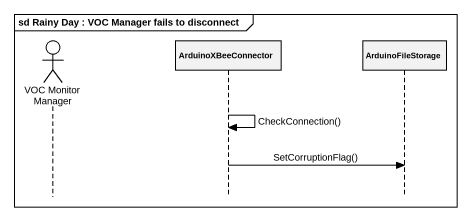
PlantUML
@startuml
mainframe sd Rainy Day : VOC Manager fails to disconnect
hide footbox
actor "VOC Monitor Manager" as VOC_Monitor_Manager
participant ArduinoXBeeConnector
participant ArduinoFileStorage

ArduinoXBeeConnector -> ArduinoXBeeConnector : CheckConnection()
ArduinoXBeeConnector -> ArduinoFileStorage : SetCorruptionFlag()
@enduml
